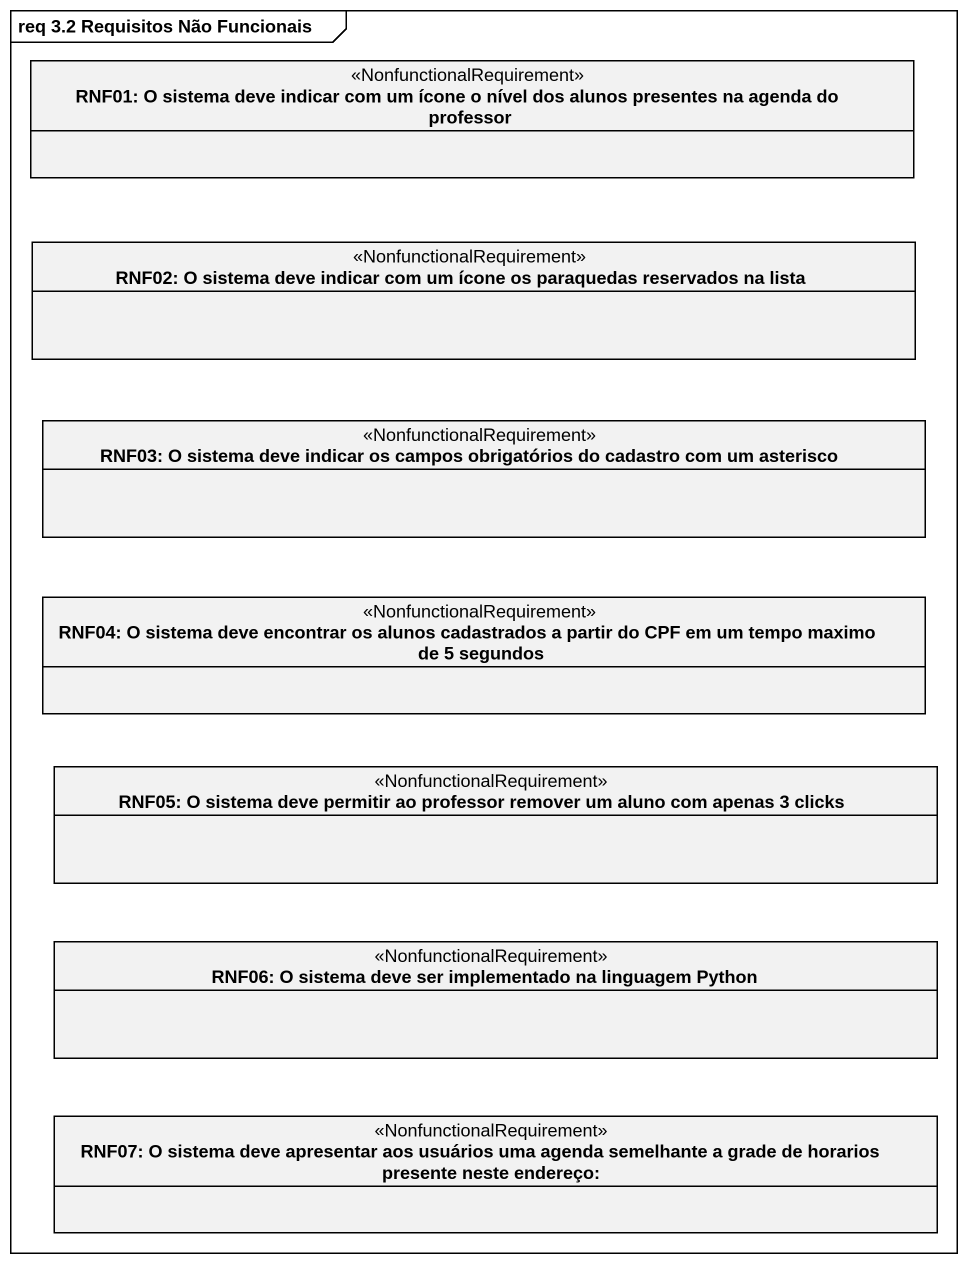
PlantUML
@startuml
mainframe req 3.2 Requisitos Não Funcionais
hide circle
hide empty members
class "RNF01: O sistema deve indicar com um ícone o nível dos alunos presentes na agenda do professor" as RNF01_O_sistema_deve <<NonfunctionalRequirement>>
class "RNF02: O sistema deve indicar com um ícone os paraquedas reservados na lista" as RNF02_O_sistema_deve <<NonfunctionalRequirement>>
class "RNF03: O sistema deve indicar os campos obrigatórios do cadastro com um asterisco" as RNF03_O_sistema_deve <<NonfunctionalRequirement>>
class "RNF04: O sistema deve encontrar os alunos cadastrados a partir do CPF em um tempo maximo de 5 segundos" as RNF04_O_sistema_deve <<NonfunctionalRequirement>>
class "RNF05: O sistema deve permitir ao professor remover um aluno com apenas 3 clicks" as RNF05_O_sistema_deve <<NonfunctionalRequirement>>
class "RNF06: O sistema deve ser implementado na linguagem Python" as RNF06_O_sistema_deve_ser <<NonfunctionalRequirement>>
class "RNF07: O sistema deve apresentar aos usuários uma agenda semelhante a grade de horarios presente neste endereço:" as RNF07_O_sistema_deve <<NonfunctionalRequirement>>
@enduml
